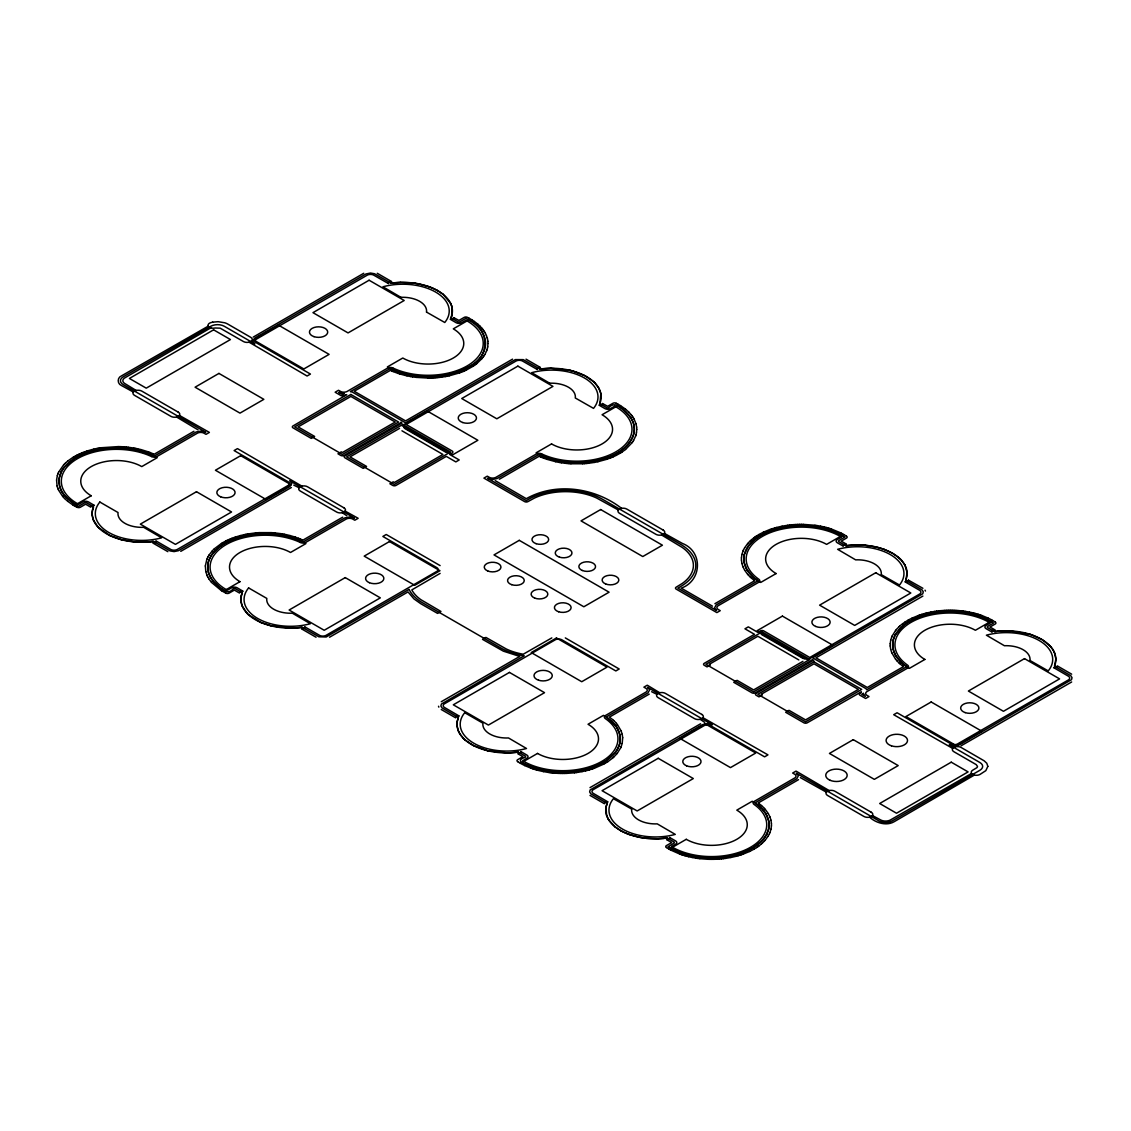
<?xml version="1.0" encoding="UTF-8"?>
<svg xmlns="http://www.w3.org/2000/svg" width="1131" height="1131" viewBox="0 0 1131 1131"><rect width="100%" height="100%" fill="white"/><g stroke="black" fill="none" stroke-linecap="round" stroke-linejoin="round"><path stroke-width="1.5" d="M56.578 480.081L57.059 485.666M205.347 565.967L205.814 571.565M487.984 343.471L487.701 346.807M636.753 429.356L636.47 432.692M741.455 557.866L741.455 560.071M771.455 825.842L771.455 823.637M890.21 643.751L890.21 645.957M92.162 512.654L92.162 514.534M92.162 512.654L92.671 509.388M457.08 722.865L457.08 725.664M56.578 480.025L57.342 475.571M205.347 565.91L206.874 559.237M741.455 557.809L741.922 554.487M771.441 825.899L770.974 829.221M890.224 643.695L890.691 640.372M457.08 722.85L457.263 721.451M207.977 563.818L208.457 572.47M606.018 807.35L606.584 815.267M457.263 721.451L458.239 717.987A1.583 0.919 0 0 0 457.801 717.139L442.065 707.935L440.878 706.055L441.401 704.033L524.204 655.782L522.536 655.542A51.602 29.788 0 0 1 501.033 648.091L422.443 602.724A51.602 29.788 0 0 1 409.549 590.297L409.125 589.336L326.195 636.979L318.857 636.795L302.868 627.677A1.583 0.919 0 0 0 301.397 627.436L291.331 628.129M606.032 807.336L606.584 805.032M207.977 563.803C209.843 553.667 218.552 546.527 227.289 542.088M487.489 347.924L487.701 346.864M636.456 432.749L635.961 434.94M619.845 743.18L620.057 735.602M622.206 743.336L622.686 737.737M744.297 554.642L744.085 562.22M768.613 829.065L768.826 821.488M893.052 640.528L892.84 648.105M241.426 595.288L240.917 600.42L242.006 605.523M487.475 347.98L486.853 350.158M619.845 743.194L617.865 748.482M622.191 743.392L621.159 746.672M741.936 554.416L742.982 551.136M744.297 554.628L748.185 546.259L754.575 539.614M768.599 829.08L766.62 834.367M770.96 829.277L769.928 832.557M861.044 692.483L860.027 693.303A2.375 1.371 0 0 0 860.027 695.254L865.639 698.491L869.004 696.555L866.728 695.212A4.764 2.743 0 0 1 866.728 691.734L907.444 668.195A3.973 2.29 0 0 0 907.755 665.268A5.74 3.308 0 0 0 907.472 665.07A55.179 31.852 0 0 1 913.07 621.258A55.179 31.852 0 0 1 989.144 622.333L990.247 622.983L985.978 625.457A3.973 2.29 0 0 0 985.978 628.596L992.156 632.172A2.587 1.484 0 0 1 993.951 630.151L995.124 629.995L989.978 627.026L995.294 623.959A2.375 1.371 0 0 0 995.421 622.206L995.322 622.135M890.705 640.316L891.737 637.022M893.066 640.514L895.045 635.212M92.671 509.388L93.336 507.31A1.583 0.919 0 0 0 92.912 506.462L86.734 502.899A1.583 0.919 0 0 0 84.486 502.899L78.689 506.25L77.148 505.444M241.44 595.274L242.105 593.195A1.583 0.919 0 0 0 241.681 592.347L235.502 588.784A1.583 0.919 0 0 0 233.255 588.784C226.822 596.815 219.626 586.664 214.494 582.748M451.608 316.157L452.089 307.759M57.356 475.515L57.695 474.455M635.608 436.043L635.947 434.997M451.608 316.157L451.198 317.302A1.583 0.919 0 0 0 451.622 318.15L457.801 321.727A1.583 0.919 0 0 0 460.048 321.727L465.845 318.377L468.743 319.932M606.584 805.018L606.994 803.872A1.583 0.919 0 0 0 606.569 803.024L590.82 793.821L589.633 791.94L590.156 789.919L702.294 724.745L707.37 723.543L712.403 724.759L647.526 687.309L649.604 689.853L648.035 692.836L607.22 716.432A1.583 0.919 0 0 0 607.135 717.676L615.957 726.116M57.709 474.398L58.105 473.352M453.715 317.627L458.932 320.426L464.247 317.359A2.375 1.371 0 0 1 467.287 317.288L468.983 318.164M486.429 351.274L486.825 350.214M602.484 403.527L607.686 406.312L613.002 403.244A2.375 1.371 0 0 1 616.056 403.173L616.296 403.286M635.594 436.114L633.586 440.426M908.433 580.161L922.882 588.29M453.715 317.655L453.517 318.136A2.587 1.484 0 0 1 450.166 319.211L456.203 322.745A3.973 2.29 0 0 0 461.646 322.745L465.93 320.271L467.061 320.907A55.179 31.852 0 0 1 468.927 364.832A55.179 31.852 0 0 1 393.051 368.07M602.47 403.541L602.272 404.021A2.587 1.484 0 0 1 598.935 405.096L604.972 408.63A3.973 2.29 0 0 0 610.415 408.63L614.684 406.17L615.83 406.807A55.179 31.852 0 0 1 617.696 450.718A55.179 31.852 0 0 1 541.806 453.955M908.419 580.175L908.221 580.655A2.587 1.484 0 0 1 904.885 581.73L919.842 590.439A4.764 2.743 0 0 1 919.842 593.931L809.782 657.493L763.75 630.914A2.375 1.371 0 0 0 760.385 630.914L757.855 632.385L748.312 626.871L744.947 628.808L754.49 634.321L704.245 663.332A2.375 1.371 0 0 0 704.245 665.268L707.045 666.894L710.424 664.957L709.293 664.307L757.855 636.272L798.825 659.924M58.133 473.295L58.586 472.249M206.888 559.181L207.878 557.06M293.777 485.128L299.079 487.744M486.415 351.331L484.831 354.54M620.693 747.775L621.145 746.729M651.654 691.734L656.955 694.363M712.445 606.159L681.23 588.134C702.012 580.853 703.256 551.433 682.346 543.417L664.378 533.365M742.996 551.08L743.449 550.048M769.448 833.66L769.9 832.628M800.409 777.633L826.393 792.181M891.765 636.965L892.218 635.933M58.6 472.192L63.605 464.898M61.413 471.542L59.052 479.007L59.703 486.584M620.665 747.831L617.399 753.105M743.477 549.977L744.594 547.871M769.419 833.717L768.317 835.823M892.246 635.876L895.512 630.603M61.413 471.528L64.057 467.471M207.906 557.003L209.136 554.911M617.851 748.496L615.957 751.55M766.62 834.381L763.976 838.439M895.045 635.198L903.33 625.5M133.359 392.061L121.54 385.572C117.115 383.861 117.087 377.556 121.54 375.845L208.274 326.11M179.391 415.416L209.391 432.41L206.026 434.346L203.721 433.032A4.764 2.743 0 0 0 197.671 433.032L156.997 456.5A3.973 2.29 0 0 1 151.724 456.67M345.096 511.085L358.159 518.295L354.795 520.232L352.476 518.917A4.764 2.743 0 0 0 346.439 518.917L305.766 542.385A3.973 2.29 0 0 1 300.478 542.555M484.167 355.601L484.789 354.597M632.922 441.486L633.558 440.482M618.36 510.024L596.815 498.107A49.213 28.416 0 0 0 534.355 498.107L527.979 501.599A2.375 1.371 0 0 1 524.6 501.599L483.912 478.102L487.277 476.165L489.582 477.48A4.764 2.743 0 0 0 495.632 477.48L536.391 453.969A3.973 2.29 0 0 1 541.579 453.842M744.622 547.814L747.577 543.686M702.973 717.704L767.963 754.886L764.598 756.837L710.353 725.537A4.764 2.743 0 0 0 704.316 725.537L593.068 789.763A4.764 2.743 0 0 0 593.068 793.255L608.026 801.964A2.587 1.484 0 0 0 604.675 803.038L604.406 803.717L590.014 795.404M768.288 835.88L765.319 840.008M861.341 691.79L807.251 722.808A2.375 1.371 0 0 1 803.887 722.808L785.649 712.276L789.014 710.325L805.569 719.881L858.344 689.415L813.995 663.812L761.22 694.278L762.351 694.929L758.972 696.88L756.172 695.254A2.375 1.371 0 0 1 756.172 693.303L812.312 660.9A2.375 1.371 0 0 1 813.755 660.504L812.327 659.924M872.425 815.536L881.035 820.145A7.139 4.128 0 0 0 890.097 820.145L971.6 773.448M952.712 748.425L893.702 714.707L897.081 712.756L951.312 744.057A4.764 2.743 0 0 0 957.349 744.057L1068.611 679.816A4.764 2.743 0 0 0 1068.611 676.338L1053.64 667.615A2.587 1.484 0 0 0 1056.99 666.555L1057.259 665.876L1071.651 674.175M209.178 554.854L212.374 550.783M483.446 356.661L484.125 355.657M632.215 442.546L632.893 441.542M483.404 356.703L481.834 358.711M632.172 442.603L625.57 449.459M615.207 752.553L615.957 751.564M64.071 467.456L74.476 458.479M615.207 752.567L606.06 760.753M616.565 754.123L617.356 753.161M895.554 630.547L896.346 629.571M763.171 839.428L763.962 838.453M481.778 358.767L476.801 363.574M747.633 543.629L748.482 542.682M616.508 754.179L613.709 757.091M896.388 629.529L899.202 626.602M763.156 839.442L761.389 841.337M764.429 841.026L765.277 840.064M63.647 464.841L64.552 463.908M212.416 550.726L214.325 548.818M748.524 542.626L750.433 540.717M764.372 841.068L762.464 842.977M64.608 463.851L65.556 462.932M761.375 841.351L753.557 847.444M65.612 462.89L67.733 461.052M214.381 548.775L221.464 543.431M750.489 540.675L751.493 539.77M612.649 758.053L613.652 757.148M899.258 626.56L900.262 625.655M761.403 843.938L762.421 843.033M751.55 539.713L753.783 537.932M612.592 758.095L607.884 761.644M900.318 625.599L902.538 623.817M761.347 843.98L759.127 845.776M67.803 460.996L72.709 457.546M475.628 364.479L476.745 363.616M625.5 449.502L621.909 452.117M754.589 539.6L759.339 536.264M903.344 625.5L908.108 622.149M474.412 365.37L475.571 364.535M753.84 537.875L754.999 537.041M902.609 623.761L905.026 622.064M757.911 846.667L759.057 845.818M473.154 366.232L474.356 365.412M755.056 536.999L756.257 536.179M756.639 847.529L757.841 846.709M473.083 366.274L466.113 370.176M620.594 452.965L621.838 452.16M756.328 536.122L758.943 534.525M606.046 760.767L594.765 766.479M607.814 761.686L605.198 763.298M905.097 622.022L907.698 620.41M798.514 779.669L758.18 802.996L759.057 803.646M756.568 847.571L753.967 849.183M72.78 457.504L74.066 456.74M74.49 458.465L77.134 456.938M468.757 366.925C490.26 358.711 490.26 328.174 468.757 319.946L453.305 328.852A35.725 20.627 0 0 1 453.305 358.018A35.725 20.627 0 0 1 402.792 358.018L387.353 366.939A57.554 33.237 0 0 0 468.743 366.939A57.554 33.237 0 0 0 468.743 319.946M221.535 543.389L222.835 542.626M620.523 453.008L616.367 455.326M759.368 536.25C780.546 524.035 807.082 523.003 830.126 530.185M908.122 622.135L918.132 617.229M753.543 847.458L737.016 854.541M253.203 337.109L363.758 273.278M193.938 431.279L154.141 454.266L153.024 453.743M401.957 422.994L400.954 422.103A2.375 1.371 0 0 1 400.261 423.008L344.121 455.411A2.375 1.371 0 0 1 340.756 455.411L337.957 453.8L341.322 451.849L342.439 452.499L395.214 422.033L350.864 396.43L298.089 426.896L314.658 436.453L311.279 438.404L293.042 427.871A2.375 1.371 0 0 1 293.042 425.92L346.75 394.691M512.527 359.163L405.591 420.902L354.215 391.255L390.393 370.36L391.524 370.869M180.776 551.348L291.346 487.518M399.526 428.409L350.016 456.882L366.585 466.439L363.207 468.375L344.969 457.843A2.375 1.371 0 0 1 344.969 455.906L401.406 423.347M342.707 517.164L302.896 540.151L301.779 539.628M499.365 479.233L539.162 456.245L540.279 456.768M329.545 637.234L408.022 591.923L413.974 598.921L420.746 603.7L437.598 613.412L440.963 611.475L420.873 599.684A49.213 28.416 0 0 1 411.825 589.901L440.1 573.403M441.26 701.729L519.737 656.418L503.366 651.159L482.499 639.34L485.878 637.403L506.292 648.996A49.213 28.416 0 0 0 523.229 654.227L551.815 637.898M714.919 603.685L754.73 580.712L753.84 580.062M649.222 694.123L609.411 717.111L612.592 719.599M590.014 787.614L700.584 723.783M922.882 596.079L815.96 657.818L867.307 687.478L903.499 666.597L902.609 665.947M961.081 745.81L1071.651 681.979M74.137 456.698L75.48 455.949M468.743 366.939L463.102 369.795M222.906 542.583L225.691 541.07M759.014 534.482L763.298 532.234M603.784 764.089L605.127 763.34M907.783 620.368L909.112 619.618M753.882 849.225L749.613 851.459M75.551 455.906L76.936 455.185M77.148 456.924L78.534 456.203M603.714 764.118L594.468 768.218M812.214 659.981L755.324 692.822A2.375 1.371 0 0 1 751.959 692.822L733.722 682.29L737.087 680.339L753.642 689.91L802.953 661.324M909.183 619.576L912.067 618.12M77.007 455.143L78.421 454.45M78.548 456.189L79.962 455.496M225.776 541.028L227.19 540.335M227.317 542.088L238.104 537.762M616.296 455.369L613.341 456.768M78.506 454.408L79.962 453.743M79.99 455.496L82.959 454.181M464.587 370.869L466.029 370.205M227.274 540.307L228.716 539.628M763.383 532.192L769.66 529.591M912.137 618.091L918.429 615.49M749.528 851.502L743.237 854.103M80.047 453.715L81.531 453.079M463.074 369.809L442.956 375.534M463.003 371.548L464.502 370.911M228.801 539.6L230.3 538.964M611.772 457.433L613.256 456.797M81.616 453.036L83.143 452.428M82.973 454.167L94.453 450.491M461.391 372.198L462.918 371.59M230.385 538.922L231.912 538.314M610.16 458.083L611.687 457.475M83.227 452.4L84.797 451.806M459.752 372.806L461.307 372.226M231.996 538.285L235.234 537.112M610.076 458.112L606.824 459.285M918.16 617.215L919.715 616.635M594.75 766.479L591.57 767.624M84.882 451.778L86.479 451.227M459.653 372.848L449.205 375.817M769.759 529.562L771.342 529.011M918.513 615.448L920.111 614.896M919.743 616.635L937.048 612.493M592.8 768.797L594.383 768.246M741.554 854.683L743.152 854.131M86.564 451.198L88.19 450.675M235.333 537.084L240.465 535.557M603.954 458.635C621.697 455.072 643.779 435.209 629.995 416.618M606.739 459.313L597.974 461.702M771.441 528.983L774.806 527.951M920.196 614.868L921.822 614.345M591.541 767.624L575.863 771.201M591.075 769.349L592.701 768.826M739.844 855.234L741.469 854.725M88.275 450.647L91.71 449.671M238.132 537.762L248.537 535.274M603.94 458.635L600.575 459.596M921.921 614.317L923.575 613.836M589.336 769.872L590.99 769.377M738.105 855.757L739.745 855.262M774.905 527.923L776.573 527.456M923.659 613.808L925.342 613.341M587.569 770.352L589.237 769.9M736.988 854.541L720.928 857.524M736.323 856.238L738.006 855.785M91.795 449.643L93.505 449.219M240.564 535.543L244.084 534.694M600.561 459.596L595.33 460.798M776.672 527.442L782.044 526.212M925.441 613.327L927.137 612.903M585.759 770.805L587.47 770.381M736.239 856.266L730.852 857.496M93.604 449.205L95.329 448.809M94.481 450.477L96.206 450.081M927.236 612.875L930.813 612.097M585.674 770.833L582.097 771.611M249.089 342.198L307.081 376.015L310.445 374.064L256.242 342.75A4.764 2.743 0 0 1 256.242 339.258L367.49 275.031A4.764 2.743 0 0 1 373.527 275.031L388.626 283.669A2.587 1.484 0 0 1 390.478 281.746L391.651 281.591L377.259 273.278M136.158 390.449L124.438 383.324A7.139 4.128 0 0 1 124.438 378.093L210.776 327.877M176.592 417.028L198.081 429.879M95.428 448.781L97.167 448.427M447.367 376.199L449.12 375.831M96.22 450.081L97.973 449.714M301.878 486.132L237.468 448.611L234.103 450.562L288.306 481.877A4.764 2.743 0 0 1 288.306 485.355L177.044 549.581A4.764 2.743 0 0 1 171.007 549.581L155.852 540.858A2.587 1.484 0 0 1 154.056 542.88L152.883 543.036L167.869 551.659M342.311 512.696L346.849 515.764M244.183 534.666L245.936 534.313M597.875 461.731L594.256 462.438M621.145 508.413L621.569 508.328C594.977 487.73 556.113 481.834 526.297 498.686L495.222 480.633M661.593 534.977L682.219 547.418A49.213 28.416 0 0 1 682.219 583.483L676.182 587.159A2.375 1.371 0 0 0 676.182 589.11L716.87 612.606L720.249 610.669L717.973 609.326A4.764 2.743 0 0 1 717.973 605.834L758.689 582.309A3.973 2.29 0 0 0 759 579.383A5.74 3.308 0 0 0 758.703 579.171A55.179 31.852 0 0 1 764.302 535.359A55.179 31.852 0 0 1 840.375 536.447L841.478 537.098L837.293 539.515A3.973 2.29 0 0 0 837.209 542.71L843.33 546.202A2.587 1.484 0 0 1 845.182 544.265L846.356 544.11L841.224 541.141L846.525 538.073A2.375 1.371 0 0 0 846.652 536.306L846.553 536.235M659.741 692.752L647.271 685.202L643.892 687.153L646.169 688.482A4.764 2.743 0 0 1 646.169 691.974L605.453 715.513A3.973 2.29 0 0 0 605.142 718.439A5.74 3.308 0 0 0 605.424 718.637A55.179 31.852 0 0 1 599.826 762.45A55.179 31.852 0 0 1 523.766 761.375L522.663 760.711L526.933 758.251A3.973 2.29 0 0 0 526.933 755.098L520.741 751.521A2.587 1.484 0 0 1 518.959 753.543L517.786 753.698L522.918 756.667L517.63 759.721A2.375 1.371 0 0 0 517.489 761.502L517.687 761.644M700.188 719.316L704.712 722.384M829.193 790.569L796.026 771.102L792.661 773.038L794.937 774.382A4.764 2.743 0 0 1 794.937 777.859L754.306 801.342A3.973 2.29 0 0 0 753.91 804.325A5.74 3.308 0 0 0 754.193 804.523A55.179 31.852 0 0 1 748.595 848.335A55.179 31.852 0 0 1 672.521 847.26L671.418 846.596L675.702 844.136A3.973 2.29 0 0 0 675.702 840.983L669.51 837.421A2.587 1.484 0 0 1 667.714 839.442L666.541 839.598L671.687 842.567L666.484 845.564A2.375 1.371 0 0 0 666.244 847.388L666.442 847.529M869.626 817.148C875.083 822.407 885.912 826.422 893.985 821.813L974.399 775.06M445.501 376.552L447.268 376.213M97.266 448.399L99.033 448.074M98.001 449.714L114.599 447.975M593.535 461.123L595.302 460.798M246.035 534.299L247.802 533.959M782.143 526.184L787.699 525.279M930.912 612.083L934.559 611.433M581.998 771.625L578.337 772.261M730.753 857.51L725.197 858.429M445.402 376.566L441.712 377.132M99.146 448.06L100.928 447.763M593.506 461.123L588.049 461.915M594.157 462.452L588.558 463.258M247.901 533.945L255.436 532.927M248.551 535.274L254.008 534.482M442.928 375.534L431.83 376.595M101.027 447.749L118.402 446.589M934.658 611.419L936.468 611.164M576.442 772.544L578.238 772.275M439.789 377.372L441.613 377.146M787.798 525.265L789.622 525.038M936.567 611.15L938.377 610.924M937.062 612.493L944.47 611.786M575.835 771.215L568.426 771.922M574.52 772.784L576.343 772.558M723.289 858.669L725.098 858.443M393.107 282.934L391.906 283.075A1.583 0.919 0 0 1 390.435 282.835L374.517 273.744L370.473 273.038L366.006 273.956L254.885 338.084L252.779 340.982L254.885 343.937L224.277 326.265A9.529 5.499 0 0 0 210.804 326.265L123.222 376.821A9.529 5.499 0 0 0 123.222 384.597L205.757 432.254L201.36 431.052L196.2 431.957L155.315 455.524A1.583 0.919 0 0 1 153.166 455.581L153.01 455.496M665.085 838.241L666.286 838.099A1.583 0.919 0 0 1 667.757 838.34L673.935 841.916A1.583 0.919 0 0 1 673.935 843.203L668.265 846.638M393.121 282.934L394.705 282.764M665.085 838.241L663.501 838.41M437.867 377.57L439.69 377.386M588.035 461.915L584.345 462.268M586.621 463.47L588.459 463.272M254.037 534.482L257.727 534.129M789.721 525.024L791.544 524.826M938.476 610.91L940.313 610.712M574.421 772.798L566.744 773.378M721.352 858.867L723.19 858.683M394.719 282.764L400.346 282.411M663.487 838.41L657.846 838.764M435.93 377.74L437.768 377.584M345.549 394.875L344.121 395.454A2.375 1.371 0 0 1 340.756 395.454L335.144 392.217L338.508 390.266L340.827 391.58A4.764 2.743 0 0 0 346.864 391.58L387.622 368.084A3.973 2.29 0 0 1 392.825 367.957M584.685 463.625L586.522 463.47M255.535 532.927L257.373 532.772M791.643 524.826L793.481 524.657M940.412 610.712L944.201 610.415M720.899 857.524L705.914 857.807M719.415 859.037L721.253 858.881M999.776 631.041L995.379 631.494A1.583 0.919 0 0 1 993.909 631.239L987.731 627.677A1.583 0.919 0 0 1 987.731 626.376L993.527 623.04L992.141 622.149M999.79 631.041L1005.445 630.801M433.979 377.881L435.817 377.754M584.317 462.268L569.317 462.268M582.734 463.767L584.586 463.639M257.486 532.758L259.324 532.63M257.755 534.129L272.755 534.129M793.594 524.657L795.432 524.53M717.464 859.164L719.316 859.051M432.028 377.966L433.88 377.881M582.635 463.767L570.985 463.767M259.423 532.63L271.072 532.63M795.531 524.53L797.383 524.445M944.3 610.415L946.152 610.33M944.498 611.786L950.111 611.631M568.412 771.922L553.412 771.639M715.513 859.263L717.365 859.178M145.008 542.173L152.628 541.537A1.583 0.919 0 0 1 154.099 541.791L170.088 550.91L174.075 551.589L178.528 550.67L289.692 486.528L291.77 483.63L289.692 480.703L354.526 518.139L350.115 516.938L344.955 517.842L304.083 541.41A1.583 0.919 0 0 1 301.935 541.466L292.392 537.762M144.994 542.173L140.951 542.244M431.802 376.595L426.175 376.651M430.063 378.023L431.915 377.966M797.496 524.431L799.348 524.388M946.251 610.316L948.117 610.273M564.793 773.434L566.645 773.378M713.562 859.32L715.414 859.263M400.36 282.411L411.67 282.849M657.832 838.764L646.522 838.34M550.726 368.268L540.675 368.96A1.583 0.919 0 0 1 539.204 368.72L523.271 359.63L515.34 359.601L405.591 422.838L352.83 392.372A4.764 2.757 0 0 0 350.384 391.623L389.22 369.102A1.583 0.919 0 0 1 391.368 369.045L394.507 370.445M507.466 752.907L517.517 752.214A1.583 0.919 0 0 1 518.988 752.454L525.166 756.017A1.583 0.919 0 0 1 525.166 757.318C510.972 761.827 532.743 766.493 537.31 768.642M428.098 378.051L429.964 378.023M114.613 447.975L120.239 448.017M799.447 524.374L801.313 524.36M948.216 610.273L950.068 610.245M562.828 773.448L564.694 773.434M711.597 859.334L713.449 859.32M550.74 368.268L570.533 370.445M291.317 628.129L271.525 625.952M1005.459 630.801L1007.071 630.801M507.451 752.907L487.659 750.73M427.999 378.051L416.406 377.386M801.412 524.36L803.264 524.374M950.181 610.245L952.033 610.273M950.139 611.631L959.484 612.069M560.863 773.434L562.729 773.448M709.632 859.32L711.484 859.334M859.122 544.916L846.624 545.609A1.583 0.919 0 0 1 845.154 545.354L838.976 541.791A1.583 0.919 0 0 1 838.976 540.491L844.744 537.126M140.937 542.244L135.282 541.989M1007.085 630.801L1009.502 630.858M859.122 544.916L864.777 545.213M426.147 376.651L409.563 374.912M118.501 446.604L120.353 446.646M803.378 524.388L814.928 525.265M952.132 610.273L953.998 610.316M558.912 773.378L560.764 773.434M707.681 859.263L709.533 859.32M1009.516 630.858L1029.648 634.18M120.466 446.66L122.318 446.745M120.268 448.032L131.38 449.078M954.097 610.33L955.949 610.415M556.961 773.293L558.813 773.378M707.568 859.263L699.905 858.683M569.034 463.639L570.886 463.767M122.417 446.745L124.254 446.872M271.186 532.63L273.023 532.758M956.048 610.415L957.9 610.542M555.01 773.166L556.848 773.279M705.885 857.807L698.491 857.1M135.268 541.989L121.286 539.685L109.65 535.444M569.289 462.268L565.599 461.915M567.098 463.47L568.935 463.625M124.368 446.872L126.205 447.042M273.122 532.772L274.96 532.927M272.783 534.129L276.473 534.482M957.999 610.556L959.837 610.712M553.073 772.996L554.897 773.152M864.791 545.213L875.733 546.909M565.175 463.272L566.999 463.47M126.304 447.042L128.128 447.24M275.073 532.927L280.714 533.634M959.936 610.712L961.774 610.91M959.512 612.069L963.188 612.493M553.384 771.625L537.338 768.656M551.136 772.798L552.96 772.982M411.684 282.849L414.837 283.245M646.522 838.34L644.939 838.156M416.307 377.372L412.589 376.877M565.571 461.915L560.114 461.123M565.062 463.258L561.344 462.763M128.227 447.254L133.84 448.06M961.873 610.924L963.683 611.15M276.487 534.482L281.944 535.274M549.214 772.558L551.037 772.784M697.983 858.443L699.792 858.669M644.924 838.156L643.355 837.944M815.027 525.279L816.822 525.533M963.782 611.164L965.591 611.419M963.202 612.493L975.572 615.052M549.115 772.544L543.559 771.625M698.463 857.1L682.771 853.523M696.074 858.175L697.884 858.429M414.851 283.245L418.724 283.895M643.341 837.944L639.467 837.279M410.694 376.566L412.49 376.863M559.463 462.452L561.245 462.749M816.921 525.547L820.583 526.184M131.394 449.092L151.512 454.818M965.69 611.433L969.338 612.083M280.813 533.648L282.609 533.945M695.975 858.146L692.328 857.51M410.595 376.552L406.99 375.831M558.318 460.798L560.099 461.123M559.364 462.438L555.745 461.731M133.939 448.074L135.706 448.399M282.708 533.959L284.475 534.299M281.972 535.274L292.378 537.762M418.739 283.909L428.988 286.694M639.453 837.279L629.204 834.48M407.782 374.545L409.535 374.898M558.304 460.798L549.694 458.635M820.682 526.212L824.245 526.989M969.437 612.097L973.013 612.875M135.805 448.427L137.558 448.781M284.574 534.313L286.313 534.666M543.46 771.611L538.087 770.381M692.229 857.496L688.652 856.718M407.768 374.531L394.535 370.459M405.167 375.421L406.891 375.817M555.646 461.702L546.895 459.313M137.657 448.809L141.177 449.643M286.412 534.694L289.946 535.543M875.733 546.909L879.437 547.856M570.547 370.445L572.767 371.025M271.525 625.952L260.964 622.488M487.645 750.73L473.324 745.485M405.068 375.393L399.837 373.979M824.343 527.004L826.054 527.442M973.112 612.903L974.809 613.327M686.856 856.266L688.553 856.69M826.139 527.456L827.821 527.923M974.908 613.341L976.59 613.808M141.276 449.671L148.09 451.778M290.031 535.557L295.177 537.084M536.32 769.9L537.988 770.352M685.075 855.785L686.757 856.238M572.767 371.025L584.868 375.69L593.69 381.783M879.451 547.856L884.385 549.468M827.92 527.951L829.574 528.431M976.675 613.836L978.329 614.317M975.586 615.052L980.506 616.635M534.567 769.377L536.221 769.872M683.336 855.262L684.99 855.757M1029.662 634.18L1031.769 634.873M398.126 373.428L399.752 373.951M829.659 528.46L831.285 528.983M549.666 458.635L540.137 454.931A1.583 0.919 0 0 0 537.988 454.987L497.173 478.526L492.565 479.473L487.574 478.272L526.297 500.623L529.096 499.011A51.602 29.788 0 0 1 602.074 499.011L680.664 544.379A51.602 29.788 0 0 1 680.664 586.522L677.865 588.134L716.602 610.514L714.538 607.969L716.107 604.986L756.922 581.391A1.583 0.919 0 0 0 757.007 580.146L755.706 579.199M978.428 614.345L980.054 614.868M532.857 768.826L534.482 769.349M681.611 854.725L683.237 855.234M398.041 373.4L393.178 371.59M831.37 529.011L840.842 532.927M830.154 530.199L843.358 536.25M546.796 459.285L543.559 458.112M980.139 614.896L981.736 615.448M295.262 537.112L298.513 538.285M531.174 768.246L532.758 768.797M682.756 853.509L679.575 852.364M679.929 854.131L681.526 854.683M1031.783 634.873L1042.471 639.849L1050.402 646.352M429.002 286.709L432.339 288.023M629.204 834.48L625.853 833.165M981.821 615.49L988.112 618.091M980.535 616.635L992.127 622.135M148.189 451.806L149.744 452.4M531.089 768.218L524.798 765.616M679.844 854.103L670.612 850.017M884.385 549.482L892.585 553.299L898.749 557.64M541.947 457.475L543.474 458.083M149.829 452.428L152.939 453.715M298.598 538.314L300.125 538.922M679.547 852.364L669.538 847.458M391.609 370.911L393.093 371.548M540.364 456.797L541.862 457.433M300.21 538.964L301.694 539.6M432.353 288.023L437.287 290.441M260.95 622.488L248.382 614.614M625.839 833.151L622.092 831.384M151.54 454.818L152.996 455.496M988.183 618.12L991.067 619.576M77.007 507.225L77.247 507.338A2.375 1.371 0 0 0 80.301 507.268L85.617 504.2L90.763 507.169L91.031 506.49A2.587 1.484 0 0 1 94.368 505.416L88.416 501.924A3.973 2.29 0 0 0 82.888 501.881L78.619 504.341L77.474 503.705A55.179 31.852 0 0 1 75.607 459.794A55.179 31.852 0 0 1 151.497 456.556M225.776 593.111L226.016 593.224A2.375 1.371 0 0 0 229.056 593.153L234.371 590.085L239.518 593.054L239.786 592.375A2.587 1.484 0 0 1 243.137 591.301L237.185 587.809A3.973 2.29 0 0 0 231.657 587.767L227.373 590.241L226.242 589.59A55.179 31.852 0 0 1 224.376 545.679A55.179 31.852 0 0 1 300.252 542.442M524.713 765.574L520.43 763.34M109.65 535.43L98.001 527.103M616.367 403.329L617.752 404.05M840.927 532.97L842.298 533.691M75.551 506.462L76.936 507.183M225.691 593.068L221.535 590.75M473.309 745.485L465.392 740.183M622.078 831.37L620.905 830.734M469.068 318.207L471.768 319.762M617.823 404.092L620.523 405.647M842.369 533.733L843.712 534.482M991.138 619.618L992.467 620.368M77.134 505.43L74.49 503.903M74.137 505.67L75.48 506.419M669.199 849.225L670.527 849.975M437.301 290.441L443.112 294.343M620.891 830.734L615.08 826.832M526.028 359.163L540.42 367.476L539.233 367.632A2.587 1.484 0 0 0 537.381 369.554L522.296 360.916A4.764 2.743 0 0 0 516.259 360.916L406.156 424.464L452.188 451.043A2.375 1.371 0 0 1 452.188 452.98L449.657 454.45L459.2 459.949L455.835 461.9L446.293 456.387L396.048 485.397A2.375 1.371 0 0 1 392.683 485.397L389.87 483.771L393.249 481.834L394.366 482.485L442.928 454.45L401.957 430.798M400.94 297.326L382.928 286.793A46.442 26.819 0 0 1 435.633 292.067A46.442 26.819 0 0 1 444.766 322.491L426.528 312.099M549.694 383.211L531.697 372.679A46.442 26.819 0 0 1 584.388 377.952A46.442 26.819 0 0 1 593.535 408.376L575.297 397.985A23.765 13.713 0 0 0 549.708 383.225M1030.002 660.504L1048.239 670.909A46.442 26.819 0 0 0 1039.106 640.485A46.442 26.819 0 0 0 986.402 635.198L1004.413 645.73A23.765 13.713 0 0 1 1029.973 660.504M440.1 565.599L386.222 534.496L382.858 536.447L437.061 567.762A4.764 2.743 0 0 1 437.061 571.24L325.813 635.481A4.764 2.743 0 0 1 319.776 635.481L304.621 626.744A2.587 1.484 0 0 1 302.825 628.765L301.652 628.921L316.044 637.234M565.316 637.898L619.194 669.001L615.83 670.952L561.584 639.651A4.764 2.743 0 0 0 555.547 639.651L444.299 703.878A4.764 2.743 0 0 0 444.299 707.37L459.257 716.079A2.587 1.484 0 0 0 455.92 717.153L455.652 717.832L441.26 709.519M631.663 809.075L613.426 798.684A46.442 26.819 0 0 0 622.559 829.108A46.442 26.819 0 0 0 675.264 834.395L657.252 823.863A23.765 13.713 0 0 1 631.692 809.089M992.551 620.41L995.153 622.022M843.783 534.525L846.398 536.122M669.128 849.183L666.512 847.571M520.359 763.298L517.744 761.686M72.78 504.864L74.066 505.628M843.373 536.264L844.631 537.055M620.594 405.69L625.5 409.139M471.839 319.804L474.356 321.458M668.28 846.652L669.524 847.444M221.464 590.707L211.511 582.408M74.476 503.889L65.739 496.848M72.709 504.822L67.803 501.358M474.412 321.515L477.862 324.187M904.475 665.085L905.775 666.032A1.583 0.919 0 0 1 905.677 667.276L866.685 689.783A4.764 2.757 0 0 0 865.356 688.284L812.595 657.818L922.74 593.789L923.278 591.81L922.118 589.915L906.341 580.684A1.583 0.919 0 0 1 905.903 579.835L907.09 572.625L904.984 565.246M904.447 665.085L902.269 663.317M902.538 665.905L900.318 664.109M755.692 579.185L753.515 577.432M753.783 580.005L751.55 578.224M759.127 803.689L761.347 805.484M443.126 294.343L450.491 303.165M615.066 826.832L608.973 820.244M625.57 409.196L628.695 411.995M67.733 501.316L64.608 498.517M898.763 557.64L900.46 559.223M465.378 740.169L464.516 739.391M902.255 663.317L895.625 655.542M899.258 663.162L900.262 664.053M477.918 324.244L479.926 326.11M753.5 577.418L746.856 569.656M750.489 577.262L751.493 578.167M761.403 805.526L762.421 806.431M612.649 719.641L613.652 720.546M593.69 381.797L594.92 382.999M464.502 739.391L463.272 738.175M248.368 614.6L247.152 613.398M899.202 663.105L897.293 661.197M750.433 577.22L748.524 575.311M762.464 806.488L764.372 808.396M761.375 808.114L755.89 803.561A1.583 0.919 0 0 1 755.989 802.317L796.804 778.722L798.373 775.739L796.323 773.208L878.829 820.852A9.529 5.499 0 0 0 892.302 820.852L979.884 770.282A9.529 5.499 0 0 0 979.884 762.506L949.262 744.834L954.295 746.05L959.371 744.848L1071.509 679.674L1072.032 677.695L1070.887 675.801L1055.096 666.569A1.583 0.919 0 0 1 1054.672 665.721L1055.873 658.977L1054.389 652.488M613.709 720.603L615.617 722.511M900.474 559.237L901.633 560.467M628.751 412.052L631.395 415.02M479.982 326.166L481.778 328.103M761.389 808.128L763.156 810.036M64.552 498.46L62.756 496.509M594.92 382.999L598.794 388.145L600.844 393.645M463.272 738.175L460.204 734.358M247.138 613.398L242.19 605.99M97.987 527.088L93.251 519.652M897.236 661.14L895.554 659.161M747.633 574.308L748.482 575.255M764.429 808.453L765.277 809.4M615.66 722.553L617.356 724.533M214.48 582.734L212.826 580.797M65.725 496.848L64.071 494.911M1050.402 646.352L1052.692 649.35M901.633 560.467L904.984 565.231M747.577 574.251L744.622 570.123M481.834 328.16L482.626 329.135M765.319 809.457L768.288 813.585M763.171 810.036L766.04 814.051M211.469 582.352L209.178 579.284M62.714 496.467L58.6 490.175M895.512 659.104L891.765 652.743M631.437 415.077L632.172 416.052M629.981 416.604C624.821 411.486 616.338 399.3 608.817 407.612A1.583 0.919 0 0 1 606.569 407.612L600.391 404.05A1.583 0.919 0 0 1 599.967 403.202L600.844 393.645M482.668 329.178L483.404 330.167M617.399 724.589L621.145 730.965M212.826 580.783L210.182 576.725M64.057 494.897L61.413 490.84M632.215 416.109L632.893 417.113M483.446 330.224L484.125 331.227M615.957 726.13L617.272 728.152M608.959 820.244L608.421 819.367M460.204 734.344L459.653 733.468M925.017 590.17L925.469 591.032M632.922 417.169L633.558 418.173M484.167 331.284L484.789 332.288M209.136 579.228L207.906 577.149M1052.975 649.788L1054.389 652.474M608.421 819.353L606.584 815.281M459.653 733.468L458.324 730.767M895.625 655.528L892.84 648.12M746.856 569.642L744.085 562.234M744.594 570.066L742.996 566.857M633.586 418.23L634.152 419.248M768.317 813.641L769.9 816.851M766.055 814.066L768.826 821.474M484.831 332.344L485.397 333.362M617.286 728.166L620.057 735.588M634.18 419.304L635.947 423.658M485.425 333.419L486.415 335.554M210.168 576.711L208.472 572.498M207.369 576.061L207.878 577.093M61.413 490.826L59.703 486.599M450.506 303.165L451.608 305.893M438.828 707.129L438.517 706.253M206.888 574.958L207.341 576.004M58.133 489.073L58.586 490.105M458.324 730.767L457.08 725.678M891.737 652.686L890.705 649.406M742.982 566.801L741.936 563.521M769.928 816.907L770.96 820.187M486.429 335.61L487.178 337.773M621.159 731.022L622.191 734.302M206.874 574.901L205.828 571.622M57.709 487.97L58.105 489.016M93.251 519.638L92.162 514.534M57.356 486.853L57.695 487.899M451.608 305.907L452.075 307.745M635.961 423.715L636.626 427.037M487.192 337.83L487.475 338.89M57.073 485.736L57.342 486.797M890.691 649.35L890.224 646.013M741.922 563.45L741.455 560.128M770.974 820.244L771.441 823.566M622.206 734.358L622.686 737.681M487.489 338.947L487.857 341.152M636.626 427.094L636.753 429.299M487.857 341.209L487.984 343.414M518.366 752.101A49.623 28.643 0 0 1 458.423 717.492M667.134 837.986A49.623 28.643 0 0 1 607.191 803.378M845.776 545.722A49.623 28.643 0 0 1 905.719 580.316M994.531 631.607A49.623 28.643 0 0 1 1054.474 666.216M302.231 627.323A49.623 28.643 0 0 1 242.303 592.715M153.477 541.424A49.623 28.643 0 0 1 93.534 506.829M539.826 369.074A49.623 28.643 0 0 1 599.769 403.682M391.057 283.188A49.623 28.643 0 0 1 451 317.797M400.94 297.34A23.765 13.713 0 0 1 426.5 312.099M987.83 766.38L985.822 770.649L980.012 774.424A5.16 2.983 0 0 1 972.717 774.424A5.16 2.983 0 0 1 972.717 770.197L976.816 767.723A4.354 2.516 0 0 0 977.481 766.394L976.209 764.613L953.829 751.677A5.16 2.983 0 0 1 953.829 747.464A5.16 2.983 0 0 1 961.124 747.464L984.196 760.838L986.798 763.284L987.83 766.38M863.278 693.374L865.371 696.399L861.709 694.278L863.278 693.374M99.839 502.037L99.768 502.136A46.442 26.819 0 0 0 108.915 532.56A46.442 26.819 0 0 0 161.606 537.833L143.609 527.3A23.765 13.713 0 0 1 118.034 512.527L99.839 502.037M248.608 587.922L248.523 588.021A46.442 26.819 0 0 0 257.67 618.445A46.442 26.819 0 0 0 310.375 623.718L292.364 613.186A23.765 13.713 0 0 1 266.803 598.412L248.608 587.922M464.728 712.7L464.657 712.799A46.442 26.819 0 0 0 473.804 743.223A46.442 26.819 0 0 0 526.495 748.496L508.498 737.963A23.765 13.713 0 0 1 482.923 723.19L464.728 712.7M899.484 585.024L881.247 574.619A23.765 13.713 0 0 0 855.644 559.859L837.647 549.313A46.442 26.819 0 0 1 890.337 554.6A46.442 26.819 0 0 1 899.484 585.024M213.603 329.828L129.401 378.447L146.238 388.159L230.441 339.554L213.603 329.828M278.579 325.205L253.33 339.795L303.843 368.96L329.107 354.371L278.579 325.205M369.102 280.234L312.962 312.651L348.051 332.91L404.191 300.493L369.102 280.234M218.933 373.414L195.083 387.198L239.984 413.126L263.848 399.342L218.933 373.414M91.229 495.774L75.791 504.68A57.554 33.237 0 0 1 75.791 457.687A57.554 33.237 0 0 1 157.195 457.687L141.757 466.594A35.725 20.627 0 0 0 91.229 466.594A35.725 20.627 0 0 0 91.229 495.774M344.008 393.588L342.439 394.479L338.777 392.372L344.008 393.588M240.691 455.666L215.427 470.242L265.955 499.407L291.218 484.831L240.691 455.666M350.864 394.479L294.724 426.896L342.439 454.45L398.579 422.033L350.864 394.479M196.483 491.716L140.343 524.134L175.432 544.379L231.572 511.975L196.483 491.716M402.792 424.464L346.651 456.882L394.366 484.421L450.506 452.018L402.792 424.464M427.348 411.09L402.085 425.68L452.612 454.846L477.876 440.27L427.348 411.09M517.871 366.133L461.731 398.536L496.82 418.795L552.96 386.378L517.871 366.133M447.141 452.018L446.293 452.499L404.997 428.635A4.764 2.743 0 0 1 403.951 427.165L447.141 452.018M239.984 581.659L224.56 590.566A57.554 33.237 0 0 1 224.56 543.573A57.554 33.237 0 0 1 305.95 543.573L290.511 552.479A35.725 20.627 0 0 0 239.984 552.479A35.725 20.627 0 0 0 239.984 581.659M551.546 443.918L536.108 452.824A57.554 33.237 0 0 0 617.512 452.824A57.554 33.237 0 0 0 617.512 405.831L602.074 414.738A35.725 20.627 0 0 1 602.074 443.918A35.725 20.627 0 0 1 551.546 443.918M389.46 541.551L364.196 556.127L414.724 585.307L439.973 570.717L389.46 541.551M345.252 577.602L289.112 610.019L324.201 630.278L380.327 597.861L345.252 577.602M519.27 540.335L494.007 554.911L583.836 606.767L609.086 592.192L519.27 540.335M600.674 509.544L581.023 520.882L642.776 556.537L662.427 545.199L600.674 509.544M556.466 637.969L531.202 652.559L581.73 681.724L606.994 667.134L556.466 637.969M509.445 672.408L453.305 704.811L488.394 725.07L544.534 692.667L509.445 672.408M776.106 573.558L760.668 582.465A57.554 33.237 0 0 1 760.668 535.472A57.554 33.237 0 0 1 842.058 535.472L826.62 544.379A35.725 20.627 0 0 0 776.106 544.379A35.725 20.627 0 0 0 776.106 573.558M537.522 753.43L522.084 762.351A57.554 33.237 0 0 0 603.473 762.351A57.554 33.237 0 0 0 603.473 715.343L588.035 724.264A35.725 20.627 0 0 1 588.035 753.43A35.725 20.627 0 0 1 537.522 753.43M782.412 616.098L757.148 630.674L807.675 659.84L832.939 645.264L782.412 616.098M762.068 631.89L705.928 664.307L753.642 691.847L809.782 659.444L762.068 631.89M762.068 633.841L761.22 634.321L802.558 658.157A4.764 2.743 0 0 0 805.102 658.779L762.068 633.841M875.747 572.738L819.607 605.156L854.697 625.415L910.823 592.997L875.747 572.738M705.221 723.854L679.971 738.444L730.485 767.61L755.748 753.02L705.221 723.854M813.995 661.875L757.855 694.278L805.569 721.832L861.709 689.415L813.995 661.875M658.214 758.293L602.074 790.696L637.163 810.955L693.303 778.552L658.214 758.293M924.861 659.444L909.423 668.35A57.554 33.237 0 0 1 909.423 621.357A57.554 33.237 0 0 1 990.827 621.357L975.389 630.278A35.725 20.627 0 0 0 924.861 630.278A35.725 20.627 0 0 0 924.861 659.444M853.283 739.66L829.433 753.43L874.334 779.358L898.198 765.588L853.283 739.66M686.277 839.315L670.839 848.236A57.554 33.237 0 0 0 752.242 848.236A57.554 33.237 0 0 0 752.242 801.243L736.804 810.149A35.725 20.627 0 0 1 736.804 839.315A35.725 20.627 0 0 1 686.277 839.315M931.181 701.983L905.917 716.559L956.444 745.739L981.708 731.149L931.181 701.983M1024.502 658.624L968.376 691.041L1003.451 711.3L1059.591 678.883L1024.502 658.624M951.242 762.181L879.678 803.505L896.515 813.231L968.094 771.908L951.242 762.181M212.656 322.165L211.243 322.505A5.16 2.983 0 0 0 208.443 326.392A5.16 2.983 0 0 0 215.187 328.004L220.163 328.16L243.462 341.548A5.16 2.983 0 0 0 250.757 341.548A5.16 2.983 0 0 0 250.757 337.335L227.854 324.116A15.721 9.076 0 0 0 224.843 322.802L218.099 321.685L212.656 322.165M663.261 530.128L626.772 509.063A5.16 2.983 0 0 0 619.477 509.063A5.16 2.983 0 0 0 619.477 513.276L655.966 534.341A5.16 2.983 0 0 0 663.261 534.341A5.16 2.983 0 0 0 663.261 530.128M178.274 412.165L141.785 391.1A5.16 2.983 0 0 0 134.476 391.1A5.16 2.983 0 0 0 134.476 395.313L170.965 416.378A5.16 2.983 0 0 0 178.274 416.378A5.16 2.983 0 0 0 178.274 412.165M343.98 507.847L307.491 486.768A5.16 2.983 0 0 0 300.196 486.768A5.16 2.983 0 0 0 300.196 490.981L336.685 512.06A5.16 2.983 0 0 0 343.98 512.06A5.16 2.983 0 0 0 343.98 507.847M701.856 714.453L665.367 693.388A5.16 2.983 0 0 0 658.072 693.388A5.16 2.983 0 0 0 658.072 697.601L694.561 718.666A5.16 2.983 0 0 0 701.856 718.666A5.16 2.983 0 0 0 701.856 714.453M871.308 812.284L834.819 791.219A5.16 2.983 0 0 0 827.51 791.219A5.16 2.983 0 0 0 827.51 795.432L864.013 816.497A5.16 2.983 0 0 0 871.308 816.497A5.16 2.983 0 0 0 871.308 812.284M830.211 780.333A10.716 6.192 0 0 0 847.119 775.908A10.716 6.192 0 0 0 832.02 769.674A10.716 6.192 0 0 0 830.211 780.333M891.44 745.824A10.716 6.192 0 0 0 907.514 740.466A10.716 6.192 0 0 0 891.44 735.108A10.716 6.192 0 0 0 891.44 745.824M605.636 583.949A8.341 4.807 0 0 0 618.784 580.5A8.341 4.807 0 0 0 607.05 575.651A8.341 4.807 0 0 0 605.636 583.949M558.615 611.758A8.341 4.807 0 0 0 571.113 607.587A8.341 4.807 0 0 0 558.615 603.417A8.341 4.807 0 0 0 558.615 611.758M582.338 570.491A8.341 4.807 0 0 0 595.5 567.055A8.341 4.807 0 0 0 583.752 562.206A8.341 4.807 0 0 0 582.338 570.491M534.624 598.045A8.341 4.807 0 0 0 547.772 594.609A8.341 4.807 0 0 0 536.037 589.746A8.341 4.807 0 0 0 534.624 598.045M559.449 557.145A8.341 4.807 0 0 0 571.961 552.974A8.341 4.807 0 0 0 559.449 548.804A8.341 4.807 0 0 0 559.449 557.145M511.735 584.685A8.341 4.807 0 0 0 524.247 580.528A8.341 4.807 0 0 0 511.735 576.358A8.341 4.807 0 0 0 511.735 584.685M536.151 543.686A8.341 4.807 0 0 0 548.662 539.515A8.341 4.807 0 0 0 536.151 535.359A8.341 4.807 0 0 0 536.151 543.686M487.758 570.985A8.341 4.807 0 0 0 500.906 567.536A8.341 4.807 0 0 0 489.172 562.687A8.341 4.807 0 0 0 487.758 570.985M538.568 680.212A9.133 5.273 0 0 0 552.267 675.645A9.133 5.273 0 0 0 538.568 671.079A9.133 5.273 0 0 0 538.568 680.212M686.574 765.814A9.133 5.273 0 0 0 700.98 762.054A9.133 5.273 0 0 0 688.129 756.738A9.133 5.273 0 0 0 686.574 765.814M815.691 626.447A9.133 5.273 0 0 0 830.097 622.686A9.133 5.273 0 0 0 817.246 617.37A9.133 5.273 0 0 0 815.691 626.447M965.21 712.615A9.133 5.273 0 0 0 978.909 708.063A9.133 5.273 0 0 0 965.21 703.496A9.133 5.273 0 0 0 965.21 712.615M369.399 582.705A9.133 5.273 0 0 0 383.805 578.931A9.133 5.273 0 0 0 370.954 573.615A9.133 5.273 0 0 0 369.399 582.705M220.644 496.806A9.133 5.273 0 0 0 235.036 493.045A9.133 5.273 0 0 0 222.185 487.73A9.133 5.273 0 0 0 220.644 496.806M462.777 422.542A9.133 5.273 0 0 0 476.476 417.989A9.133 5.273 0 0 0 462.777 413.423A9.133 5.273 0 0 0 462.777 422.542M314.022 336.656A9.133 5.273 0 0 0 327.707 332.09A9.133 5.273 0 0 0 314.022 327.523A9.133 5.273 0 0 0 314.022 336.656"/></g></svg>
